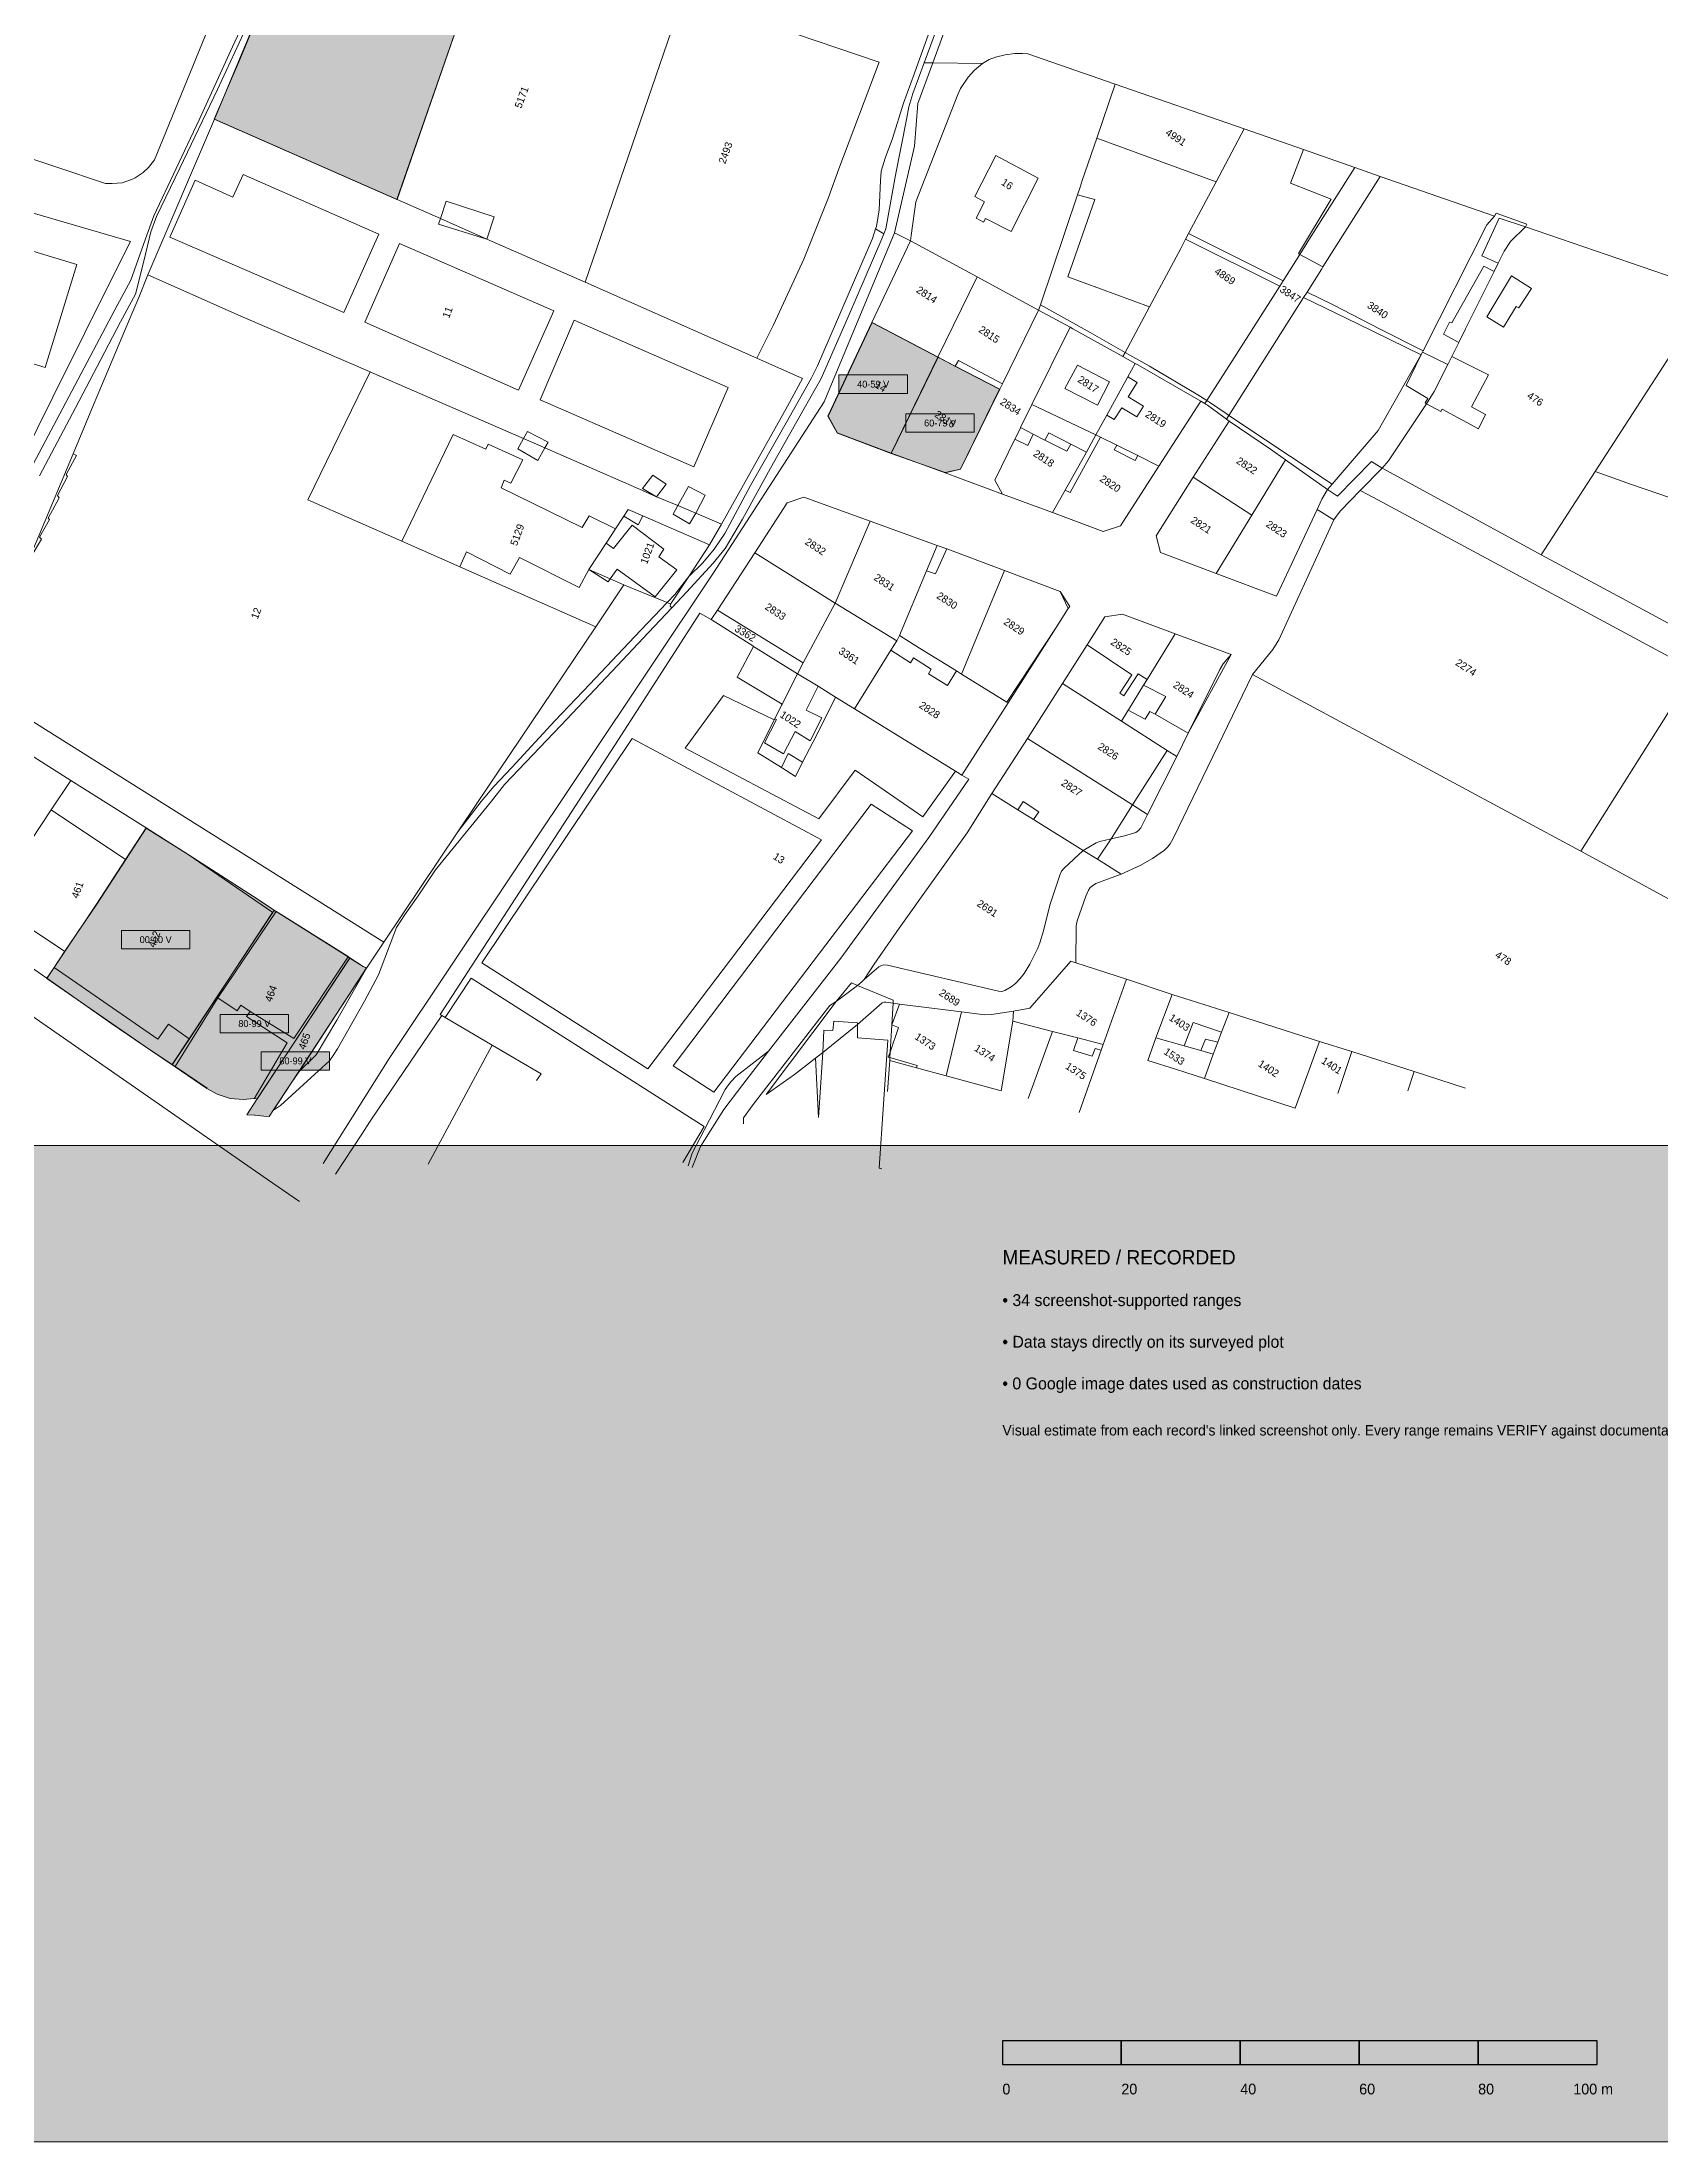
# Model space of a CAD drawing. Header units: metres. Extents: x -334141 to -333355, y -28175 to -27441.
# Drawn here: x -333920.6 to -333648.5, y -28175.2 to -27822.3 of the extents above; entities that cross this region are included whole.
import ezdxf
from ezdxf.enums import TextEntityAlignment as Align

# ---------------------------------------------------------------- set-up
doc = ezdxf.new("R2010")
doc.units = ezdxf.units.M
for name, color, linetype, lineweight, true_color in [('EB-08-ERA-PARCEL-1940-1959', 7, 'CONTINUOUS', 18, 0x2b3529), ('EB-08-ERA-PARCEL-1960-1979', 7, 'CONTINUOUS', 18, 0x394536), ('EB-08-ERA-PARCEL-1980-1999', 7, 'CONTINUOUS', 18, 0x4a5a46), ('EB-08-ERA-PARCEL-2000-2010', 7, 'CONTINUOUS', 18, 0x71806b), ('EB-08-ERA-TAG-1940-59', 7, 'CONTINUOUS', 18, 0x2b3529), ('EB-08-ERA-TAG-1960-79', 7, 'CONTINUOUS', 18, 0x394536), ('EB-08-ERA-TAG-1980-99', 7, 'CONTINUOUS', 18, 0x4a5a46), ('EB-08-ERA-TAG-2000-10', 7, 'CONTINUOUS', 18, 0x71806b), ('EB-BASE-DIVIDING', 7, 'CONTINUOUS', 18, 0xc8bcac), ('EB-BASE-EASEMENTS', 7, 'CONTINUOUS', 18, 0x71806b), ('EB-BASE-ENCROACHED', 7, 'CONTINUOUS', 18, 0x725d47), ('EB-BASE-PARCEL-NUMBERS', 7, 'CONTINUOUS', 9, 0x8a8d90), ('EB-BASE-PARCELS', 7, 'CONTINUOUS', 18, 0x8a8d90), ('EB-BASE-SECTIONS', 7, 'CONTINUOUS', 9, 0xded8cf), ('EB-BASE-SHEETS', 7, 'CONTINUOUS', 9, 0xded8cf), ('EB-BASE-STRUCTURES', 7, 'CONTINUOUS', 18, 0x4e504d), ('EB-KEY-BACKGROUND', 7, 'CONTINUOUS', 0, 0xf4f2ed), ('EB-KEY-SCALE', 7, 'CONTINUOUS', 25, 0x151515), ('EB-KEY-TEXT', 7, 'CONTINUOUS', 13, 0x151515)]:
    doc.layers.add(name, color=color, linetype=linetype, lineweight=lineweight, true_color=true_color)
doc.styles.add('OD-INTER', font='Inter.ttf')

msp = doc.modelspace()

# ---------------------------------------------------------------- hatches: boundary and pattern name
at = {"layer": 'EB-08-ERA-PARCEL-1940-1959', "transparency": 33554656}
msp.add_hatch(color=256, dxfattribs=at).paths.add_polyline_path([(-333781.02, -27869.42), (-333769.93, -27875.25), (-333777.81, -27891.41), (-333786.86, -27887.98), (-333788.43, -27885.15), (-333781.02, -27869.42)])
at = {"layer": 'EB-08-ERA-PARCEL-1960-1979', "transparency": 33554656}
msp.add_hatch(color=256, dxfattribs=at).paths.add_polyline_path([(-333777.81, -27891.41), (-333769.93, -27875.25), (-333767.02, -27876.8), (-333759.57, -27880.62), (-333766.15, -27894.04), (-333768.76, -27894.61), (-333777.81, -27891.41)])
at = {"layer": 'EB-08-ERA-PARCEL-1980-1999', "transparency": 33554656}
for points in [[(-333869.12, -27975.99), (-333868.85, -27976.22), (-333884.41, -27999.87), (-333884.96, -27999.85), (-333886.73, -28000.01), (-333888.94, -27999.82), (-333891.14, -27999.08), (-333892.86, -27998.13), (-333898.2, -27994.5), (-333898.74, -27994.15), (-333895.81, -27989.81), (-333881.82, -27968.55), (-333881.53, -27968.23), (-333881.26, -27968.35), (-333869.12, -27975.99)], [(-333868.85, -27976.22), (-333866.59, -27977.63), (-333866.04, -27977.88), (-333877.49, -27995.45), (-333878.57, -27997.08), (-333881.7, -28001.74), (-333882.38, -28002.83), (-333883.31, -28002.8), (-333884.78, -28002.64), (-333884.88, -28002.63), (-333886.17, -28002.59), (-333884.41, -27999.87), (-333868.85, -27976.22)]]:
    msp.add_hatch(color=256, dxfattribs=at).paths.add_polyline_path(points)
at = {"layer": 'EB-08-ERA-PARCEL-2000-2010', "transparency": 33554656}
for points in [[(-333845.26, -27803.66), (-333860.93, -27848.73), (-333891.65, -27835.21), (-333887.51, -27825.59), (-333878.31, -27803.49), (-333875.28, -27796.38), (-333874.16, -27793.64), (-333845.26, -27803.66)], [(-333896.01, -27958.83), (-333885.06, -27965.88), (-333881.53, -27968.23), (-333881.82, -27968.55), (-333895.81, -27989.81), (-333898.74, -27994.15), (-333902.36, -27991.69), (-333908.87, -27987.24), (-333919.8, -27979.64), (-333918.53, -27977.8), (-333916.77, -27975.09), (-333911.4, -27967.17), (-333906.5, -27959.68), (-333903.08, -27954.37), (-333896.01, -27958.83)]]:
    msp.add_hatch(color=256, dxfattribs=at).paths.add_polyline_path(points)
at = {"layer": 'EB-08-ERA-TAG-1940-59', "transparency": 33554687}
msp.add_hatch(color=256, dxfattribs=at).paths.add_polyline_path([(-333786.59, -27881.32), (-333775.09, -27881.32), (-333775.09, -27878.22), (-333786.59, -27878.22)])
at = {"layer": 'EB-08-ERA-TAG-1960-79', "transparency": 33554687}
msp.add_hatch(color=256, dxfattribs=at).paths.add_polyline_path([(-333775.33, -27887.85), (-333763.83, -27887.85), (-333763.83, -27884.75), (-333775.33, -27884.75)])
at = {"layer": 'EB-08-ERA-TAG-1980-99', "transparency": 33554687}
for points in [[(-333890.65, -27988.79), (-333879.15, -27988.79), (-333879.15, -27985.69), (-333890.65, -27985.69)], [(-333883.75, -27995.06), (-333872.25, -27995.06), (-333872.25, -27991.96), (-333883.75, -27991.96)]]:
    msp.add_hatch(color=256, dxfattribs=at).paths.add_polyline_path(points)
at = {"layer": 'EB-08-ERA-TAG-2000-10', "transparency": 33554687}
msp.add_hatch(color=256, dxfattribs=at).paths.add_polyline_path([(-333907.24, -27974.68), (-333895.74, -27974.68), (-333895.74, -27971.58), (-333907.24, -27971.58)])
at = {"layer": 'EB-KEY-BACKGROUND', "transparency": 33554687}
msp.add_hatch(color=256, dxfattribs=at).paths.add_polyline_path([(-334064.11, -28007.72), (-333479.11, -28007.72), (-333479.11, -28175.22), (-334064.11, -28175.22)])
at = {"layer": 'EB-KEY-SCALE', "transparency": 33554687}
for points in [[(-333759.11, -28162.22), (-333739.11, -28162.22), (-333739.11, -28158.22), (-333759.11, -28158.22)], [(-333719.11, -28162.22), (-333699.11, -28162.22), (-333699.11, -28158.22), (-333719.11, -28158.22)], [(-333679.11, -28162.22), (-333659.11, -28162.22), (-333659.11, -28158.22), (-333679.11, -28158.22)]]:
    msp.add_hatch(color=256, dxfattribs=at).paths.add_polyline_path(points)

# ---------------------------------------------------------------- linework, layer by layer
at = {"layer": 'EB-08-ERA-PARCEL-1940-1959'}
msp.add_lwpolyline([(-333781.02, -27869.42), (-333769.93, -27875.25), (-333777.81, -27891.41), (-333786.86, -27887.98), (-333788.43, -27885.15), (-333781.02, -27869.42)], close=True, dxfattribs=at)
at = {"layer": 'EB-08-ERA-PARCEL-1960-1979'}
msp.add_lwpolyline([(-333777.81, -27891.41), (-333769.93, -27875.25), (-333767.02, -27876.8), (-333759.57, -27880.62), (-333766.15, -27894.04), (-333768.76, -27894.61), (-333777.81, -27891.41)], close=True, dxfattribs=at)
at = {"layer": 'EB-08-ERA-PARCEL-1980-1999'}
for points in [[(-333869.12, -27975.99), (-333868.85, -27976.22), (-333884.41, -27999.87), (-333884.96, -27999.85), (-333886.73, -28000.01), (-333888.94, -27999.82), (-333891.14, -27999.08), (-333892.86, -27998.13), (-333898.2, -27994.5), (-333898.74, -27994.15), (-333895.81, -27989.81), (-333881.82, -27968.55), (-333881.53, -27968.23), (-333881.26, -27968.35), (-333869.12, -27975.99)], [(-333868.85, -27976.22), (-333866.59, -27977.63), (-333866.04, -27977.88), (-333877.49, -27995.45), (-333878.57, -27997.08), (-333881.7, -28001.74), (-333882.38, -28002.83), (-333883.31, -28002.8), (-333884.78, -28002.64), (-333884.88, -28002.63), (-333886.17, -28002.59), (-333884.41, -27999.87), (-333868.85, -27976.22)]]:
    msp.add_lwpolyline(points, close=True, dxfattribs=at)
at = {"layer": 'EB-08-ERA-PARCEL-2000-2010'}
for points in [[(-333845.26, -27803.66), (-333860.93, -27848.73), (-333891.65, -27835.21), (-333887.51, -27825.59), (-333878.31, -27803.49), (-333875.28, -27796.38), (-333874.16, -27793.64), (-333845.26, -27803.66)], [(-333896.01, -27958.83), (-333885.06, -27965.88), (-333881.53, -27968.23), (-333881.82, -27968.55), (-333895.81, -27989.81), (-333898.74, -27994.15), (-333902.36, -27991.69), (-333908.87, -27987.24), (-333919.8, -27979.64), (-333918.53, -27977.8), (-333916.77, -27975.09), (-333911.4, -27967.17), (-333906.5, -27959.68), (-333903.08, -27954.37), (-333896.01, -27958.83)]]:
    msp.add_lwpolyline(points, close=True, dxfattribs=at)
at = {"layer": 'EB-08-ERA-TAG-1940-59'}
msp.add_lwpolyline([(-333786.59, -27881.32), (-333775.09, -27881.32), (-333775.09, -27878.22), (-333786.59, -27878.22)], close=True, dxfattribs=at)
at = {"layer": 'EB-08-ERA-TAG-1960-79'}
msp.add_lwpolyline([(-333775.33, -27887.85), (-333763.83, -27887.85), (-333763.83, -27884.75), (-333775.33, -27884.75)], close=True, dxfattribs=at)
at = {"layer": 'EB-08-ERA-TAG-1980-99'}
for points in [[(-333890.65, -27988.79), (-333879.15, -27988.79), (-333879.15, -27985.69), (-333890.65, -27985.69)], [(-333883.75, -27995.06), (-333872.25, -27995.06), (-333872.25, -27991.96), (-333883.75, -27991.96)]]:
    msp.add_lwpolyline(points, close=True, dxfattribs=at)
at = {"layer": 'EB-08-ERA-TAG-2000-10'}
msp.add_lwpolyline([(-333907.24, -27974.68), (-333895.74, -27974.68), (-333895.74, -27971.58), (-333907.24, -27971.58)], close=True, dxfattribs=at)
at = {"layer": 'EB-BASE-DIVIDING'}
for points in [[(-333922.09, -27893.2), (-333915.58, -27880.93), (-333908.37, -27867.28), (-333905.64, -27862.26), (-333903.19, -27855.35), (-333901.79, -27851.46), (-333898.06, -27843.51), (-333894.2, -27835.32), (-333888.57, -27823.07), (-333884.46, -27814.29)], [(-333780.42, -27853.68), (-333780.29, -27853.29), (-333779.81, -27850.49), (-333779.6, -27845.59), (-333779.47, -27843.96), (-333778.84, -27841.76), (-333777.6, -27838.5), (-333775.72, -27832.54), (-333773.91, -27827.47), (-333773.28, -27825.75), (-333770.63, -27818.5), (-333769.61, -27818.64), (-333772.24, -27825.76)], [(-333886.73, -27820.83), (-333891.12, -27830.22), (-333897.43, -27843.45), (-333901.35, -27851.58), (-333902.28, -27854.15), (-333903.49, -27859.11), (-333904.9, -27864.66), (-333907.4, -27869.31), (-333910.73, -27875.63), (-333914.99, -27883.74), (-333921.03, -27895.19)], [(-333772.24, -27825.76), (-333774.16, -27830.94), (-333774.82, -27833.14), (-333775.21, -27835.27), (-333777.08, -27844.63), (-333778.73, -27853.68), (-333779.05, -27854.48)], [(-333772.24, -27825.76), (-333770.82, -27825.78)], [(-333770.82, -27825.78), (-333762.45, -27825.88)], [(-333671.14, -27853.31), (-333670.95, -27852.89), (-333676.08, -27851.02), (-333676.35, -27851.52)], [(-333779.05, -27854.48), (-333779.39, -27855.35), (-333784.81, -27867.94), (-333789.61, -27878.82), (-333792.45, -27883.86), (-333798.08, -27893.86), (-333802.83, -27902.44), (-333805.75, -27907.41), (-333807.73, -27909.85), (-333812.22, -27914.71), (-333814.7, -27917.34)], [(-333811.86, -27912.12), (-333809.5, -27909.78), (-333807.57, -27907.48), (-333805.77, -27904.89), (-333801.48, -27896.8), (-333795.45, -27886.24), (-333791.24, -27878.82), (-333790.21, -27876.69), (-333783.97, -27862.29), (-333780.94, -27855.27), (-333780.42, -27853.68)], [(-333780.42, -27853.68), (-333779.05, -27854.48)], [(-333698.96, -27897.64), (-333695.26, -27893.88)], [(-333706.2, -27900.83), (-333703.36, -27902.57)], [(-333814.7, -27917.34), (-333818.61, -27921.51), (-333824.7, -27928), (-333833.38, -27937.12), (-333842.84, -27947.08), (-333845.04, -27949.83), (-333854.45, -27961.42), (-333857.35, -27965.74), (-333859.55, -27968.87), (-333860.97, -27971.11), (-333864.02, -27979.07), (-333866.38, -27983.48), (-333870.93, -27991.51), (-333871.62, -27992.59), (-333872.28, -27993.48), (-333873.47, -27994.6), (-333880.5, -28001.02), (-333881.66, -28001.8)], [(-333815.49, -27916.48), (-333820.96, -27922.24), (-333828.48, -27930.2), (-333834.35, -27936.34), (-333841.6, -27944.22), (-333844.61, -27947.39), (-333846.73, -27949.9), (-333850.68, -27954.99)], [(-333814.9, -27916.72), (-333814.95, -27917.09), (-333814.7, -27917.34)], [(-333877.51, -27995.45), (-333874.48, -27992.48), (-333871.04, -27986.68), (-333866.04, -27977.92)]]:
    msp.add_lwpolyline(points, dxfattribs=at)
at = {"layer": 'EB-BASE-EASEMENTS'}
for points in [[(-333728.32, -27855.41), (-333712.45, -27863.28)], [(-333711.88, -27862.39), (-333727.79, -27854.42)], [(-333738.47, -27874.42), (-333744.34, -27871.06), (-333752.72, -27866.42)], [(-333708.45, -27865.18), (-333699.32, -27869.61), (-333688.71, -27874.85)], [(-333688.34, -27874.15), (-333695.57, -27870.5), (-333703.47, -27866.46), (-333707.88, -27864.28)], [(-333724.75, -27882.53), (-333726.23, -27881.54), (-333734.35, -27876.76), (-333738.47, -27874.42)], [(-333721.01, -27885.04), (-333721.27, -27884.85), (-333721.5, -27884.7), (-333724.3, -27882.82), (-333724.51, -27882.68), (-333724.75, -27882.53)], [(-333753.93, -27888.19), (-333756.04, -27887.06)], [(-333703.67, -27896.58), (-333710.66, -27891.91), (-333721.01, -27885.04)], [(-333747.62, -27889.85), (-333751.28, -27887.93), (-333751.97, -27889.16)], [(-333811.86, -27912.12), (-333814.21, -27915.1), (-333815.49, -27916.48)], [(-333733.41, -27935.23), (-333734.29, -27934.78), (-333735.11, -27936.08), (-333737.96, -27934.54)], [(-333818.74, -27994.86), (-333789.51, -27956.37), (-333821.35, -27939.34), (-333846.67, -27977.03)], [(-333881.22, -27968.38), (-333891.01, -27982.92)], [(-333869.12, -27976.04), (-333878.26, -27989.72), (-333885.61, -27985.23)], [(-333846.67, -27977.03), (-333818.74, -27994.86)]]:
    msp.add_lwpolyline(points, dxfattribs=at)
at = {"layer": 'EB-BASE-ENCROACHED'}
for points in [[(-333671.14, -27853.31), (-333675.57, -27851.87), (-333678.47, -27858.2), (-333675.74, -27859.45)], [(-333682.36, -27872.75), (-333684.93, -27871.38), (-333683.91, -27869.32), (-333683.54, -27869.48), (-333678.13, -27859.91), (-333676.43, -27860.84)], [(-333787.05, -27983.52), (-333784.49, -27980.4), (-333783.48, -27980.83)], [(-333783.48, -27980.83), (-333777.48, -27983.33), (-333777.49, -27983.8)], [(-333798.82, -27999.18), (-333787.05, -27983.52)]]:
    msp.add_lwpolyline(points, dxfattribs=at)
at = {"layer": 'EB-BASE-PARCELS'}
for points in [[(-333875.31, -27796.41), (-333878.32, -27803.48), (-333887.55, -27825.54), (-333891.62, -27835.24)], [(-333985.12, -27820.81), (-333909.94, -27846.02), (-333908.81, -27846.05), (-333907.11, -27845.94), (-333905.39, -27845.33), (-333904.92, -27845.11), (-333903.61, -27844.19), (-333902.7, -27843.35), (-333901.7, -27842.05), (-333885.13, -27801.63), (-333887.08, -27801.05), (-333886.71, -27800)], [(-333860.89, -27848.73), (-333845.26, -27803.63)], [(-333812.81, -27814.56), (-333829.29, -27862.64)], [(-333800.38, -27875.41), (-333797.59, -27869.77), (-333792.48, -27858.75), (-333788.36, -27848.42), (-333786.59, -27843.55), (-333779.85, -27825.67), (-333807.61, -27816.25), (-333812.81, -27814.56)], [(-333774.55, -27855.67), (-333774.43, -27854.76), (-333773.64, -27849.11), (-333766.63, -27831.1), (-333766.14, -27830.09), (-333764.87, -27828.15), (-333763.82, -27827), (-333762.45, -27825.88)], [(-333762.45, -27825.88), (-333761.34, -27825.22), (-333760.26, -27824.8), (-333758.64, -27824.4), (-333757.01, -27824.21), (-333755.72, -27824.17), (-333754.86, -27824.22)], [(-333740.15, -27829.35), (-333754.86, -27824.22)], [(-333740.15, -27829.35), (-333743.24, -27838.4)], [(-333718.46, -27836.87), (-333740.15, -27829.35)], [(-333986.87, -27832.13), (-333905.72, -27855.79), (-333908.84, -27862.01), (-333913.39, -27871.14), (-333918.76, -27881.94), (-333923.98, -27892.51)], [(-333891.62, -27835.24), (-333902.79, -27861.4)], [(-333891.62, -27835.24), (-333860.89, -27848.73)], [(-333718.46, -27836.87), (-333723.18, -27845.74)], [(-333708.46, -27840.35), (-333718.46, -27836.87)], [(-333743.24, -27838.4), (-333745.67, -27845.51), (-333746.06, -27846.67), (-333746.5, -27847.94)], [(-333699.84, -27843.35), (-333708.46, -27840.35)], [(-333709.07, -27857.95), (-333707.45, -27855.32), (-333699.84, -27843.35)], [(-333705.2, -27860.04), (-333695.6, -27844.85)], [(-333695.6, -27844.85), (-333699.84, -27843.35)], [(-333676.35, -27851.52), (-333695.6, -27844.85)], [(-333860.89, -27848.73), (-333853.62, -27851.93)], [(-333746.5, -27847.94), (-333752.72, -27866.42)], [(-333723.18, -27845.74), (-333727.79, -27854.42)], [(-333853.62, -27851.93), (-333845.81, -27855.37)], [(-333688.34, -27874.15), (-333677.65, -27852.98), (-333676.35, -27851.52)], [(-333845.81, -27855.37), (-333829.29, -27862.64)], [(-333781.05, -27869.39), (-333774.55, -27855.67)], [(-333728.32, -27855.41), (-333729.13, -27856.95), (-333734.38, -27866.76)], [(-333727.79, -27854.42), (-333728.32, -27855.41)], [(-333671.14, -27853.31), (-333673.65, -27855.8), (-333674.73, -27857.41), (-333675.74, -27859.45)], [(-333639.74, -27864.08), (-333671.14, -27853.31)], [(-333711.88, -27862.39), (-333709.07, -27857.95)], [(-333675.74, -27859.45), (-333676.43, -27860.84)], [(-333902.79, -27861.4), (-333904.32, -27865.19), (-333905.83, -27868.74), (-333911.06, -27881.12), (-333912.23, -27883.93), (-333915.39, -27891.47)], [(-333902.79, -27861.4), (-333886.75, -27868.48), (-333865.43, -27877.72)], [(-333829.29, -27862.64), (-333800.38, -27875.41)], [(-333769.98, -27875.24), (-333763.34, -27861.74)], [(-333712.45, -27863.28), (-333711.88, -27862.39)], [(-333707.88, -27864.28), (-333705.41, -27860.38), (-333705.2, -27860.04)], [(-333676.43, -27860.84), (-333679.62, -27867.23), (-333681.24, -27870.47), (-333682.36, -27872.75)], [(-333752.72, -27866.42), (-333752.78, -27866.58), (-333753.03, -27867.32)], [(-333724.75, -27882.53), (-333720.11, -27875.34), (-333712.45, -27863.28)], [(-333721.01, -27885.04), (-333708.45, -27865.18)], [(-333708.45, -27865.18), (-333707.88, -27864.28)], [(-333659.45, -27894.46), (-333639.74, -27864.08)], [(-333781.05, -27869.39), (-333788.45, -27885.12), (-333786.9, -27887.92), (-333777.8, -27891.36)], [(-333769.98, -27875.24), (-333781.05, -27869.39)], [(-333759.11, -27879.71), (-333753.03, -27867.32)], [(-333734.38, -27866.76), (-333738.47, -27874.42)], [(-333754.14, -27883.16), (-333747.74, -27870.18)], [(-333682.36, -27872.75), (-333683.54, -27875.11)], [(-333806.34, -27903.28), (-333795.25, -27883.45), (-333792.71, -27878.82), (-333800.38, -27875.41)], [(-333769.98, -27875.24), (-333777.8, -27891.36)], [(-333769.98, -27875.24), (-333767.06, -27876.74)], [(-333767.06, -27876.74), (-333759.56, -27880.61)], [(-333738.47, -27874.42), (-333738.85, -27875.12)], [(-333737.99, -27878.52), (-333736.78, -27876.27)], [(-333703.67, -27896.58), (-333695.91, -27887.53), (-333688.73, -27874.9), (-333688.71, -27874.85)], [(-333688.71, -27874.85), (-333688.62, -27874.7), (-333688.46, -27874.38)], [(-333688.46, -27874.38), (-333688.34, -27874.15)], [(-333684.22, -27876.48), (-333686.48, -27881.02), (-333687.82, -27883.05)], [(-333683.54, -27875.11), (-333684.22, -27876.48)], [(-333860.09, -27906.18), (-333875.93, -27899.18), (-333865.43, -27877.72)], [(-333865.43, -27877.72), (-333865.18, -27877.83), (-333839.65, -27888.88)], [(-333768.74, -27894.67), (-333766.14, -27894.03), (-333759.56, -27880.61)], [(-333759.56, -27880.61), (-333759.11, -27879.71)], [(-333737.99, -27878.52), (-333741.55, -27884.97)], [(-333754.14, -27883.16), (-333756.04, -27887.06)], [(-333754.14, -27883.16), (-333743.37, -27888.29)], [(-333732.8, -27893.56), (-333725.73, -27882.61)], [(-333725.06, -27883.01), (-333724.75, -27882.53)], [(-333687.82, -27883.05), (-333694.17, -27892.67), (-333695.26, -27893.88)], [(-333756.04, -27887.06), (-333756.08, -27887.15), (-333757, -27889.02)], [(-333741.55, -27884.97), (-333743.37, -27888.29)], [(-333727.02, -27895.42), (-333721, -27885.99)], [(-333721.4, -27885.65), (-333721.01, -27885.04)], [(-333839.65, -27888.88), (-333836.03, -27890.46)], [(-333836.03, -27890.46), (-333820.66, -27897.18), (-333817.26, -27898.68)], [(-333757, -27889.02), (-333760.36, -27895.9), (-333759.12, -27898.24)], [(-333744.99, -27891.2), (-333748.55, -27897.58)], [(-333743.37, -27888.29), (-333744.99, -27891.2)], [(-333743.37, -27888.29), (-333742.63, -27888.66)], [(-333742.63, -27888.66), (-333739.89, -27890.01)], [(-333739.89, -27890.01), (-333736.36, -27891.78)], [(-333915.39, -27891.47), (-333921.16, -27905.24), (-333930.72, -27927.89), (-333933.66, -27935.07)], [(-333777.8, -27891.36), (-333768.74, -27894.67)], [(-333768.74, -27894.67), (-333759.12, -27898.24)], [(-333750.67, -27901.33), (-333742.15, -27904.55), (-333739.24, -27903.56), (-333732.8, -27893.56)], [(-333736.36, -27891.78), (-333732.8, -27893.56)], [(-333717.16, -27901.77), (-333711.51, -27892.48)], [(-333659.45, -27894.46), (-333668.49, -27908.43)], [(-333629.03, -27904.94), (-333653.32, -27896.61), (-333659.45, -27894.46)], [(-333750.67, -27901.33), (-333759.12, -27898.24)], [(-333748.55, -27897.58), (-333750.67, -27901.33)], [(-333723.17, -27911.57), (-333732.54, -27908.08), (-333733.25, -27905.24), (-333727.02, -27895.42)], [(-333717.16, -27901.77), (-333727.02, -27895.42)], [(-333706.2, -27900.83), (-333705.37, -27899.07), (-333704.46, -27897.49)], [(-333704.46, -27897.49), (-333703.67, -27896.58)], [(-333703.36, -27902.57), (-333703.31, -27902.46), (-333702.25, -27901.04), (-333698.96, -27897.64)], [(-333698.96, -27897.64), (-333696.71, -27898.84), (-333642.69, -27927.91)], [(-333822.79, -27901.98), (-333822.04, -27900.82), (-333819.58, -27901.89)], [(-333817.26, -27898.68), (-333813.69, -27900.18)], [(-333813.69, -27900.18), (-333810.68, -27901.45)], [(-333810.68, -27901.45), (-333806.34, -27903.28)], [(-333781.37, -27902.79), (-333792.51, -27898.78), (-333795.28, -27899.71), (-333800.75, -27908.14)], [(-333723.17, -27911.57), (-333713.03, -27915.4), (-333706.2, -27900.83)], [(-333717.16, -27901.77), (-333723.17, -27911.57)], [(-333825.72, -27906.47), (-333824.17, -27904.1)], [(-333824.17, -27904.1), (-333822.79, -27901.98)], [(-333819.58, -27901.89), (-333808.34, -27906.78)], [(-333806.34, -27903.28), (-333808.34, -27906.78)], [(-333787.22, -27916.55), (-333781.37, -27902.79)], [(-333781.37, -27902.79), (-333770.07, -27906.87)], [(-333717.07, -27928.58), (-333713.63, -27924.34), (-333712.63, -27922.74), (-333703.36, -27902.57)], [(-333850.34, -27910.48), (-333860.09, -27906.18)], [(-333828.64, -27910.94), (-333825.72, -27906.47)], [(-333808.34, -27906.78), (-333811.86, -27912.12)], [(-333800.75, -27908.14), (-333807.02, -27917.77)], [(-333800.75, -27908.14), (-333787.22, -27916.55)], [(-333770.07, -27906.87), (-333771.85, -27911.16)], [(-333770.07, -27906.87), (-333768.48, -27907.46)], [(-333768.48, -27907.46), (-333758.75, -27911.08)], [(-333827.5, -27920.57), (-333850.34, -27910.48)], [(-333825.07, -27912.49), (-333828.64, -27910.94)], [(-333811.86, -27912.12), (-333814.9, -27916.72)], [(-333771.85, -27911.16), (-333776.42, -27922.03)], [(-333758.75, -27911.08), (-333762.49, -27920.08)], [(-333758.75, -27911.08), (-333749.39, -27914.62)], [(-333827.5, -27920.57), (-333822.76, -27913.5)], [(-333822.76, -27913.5), (-333825.07, -27912.49)], [(-333821.71, -27913.93), (-333822.76, -27913.5)], [(-333815.49, -27916.48), (-333821.71, -27913.93)], [(-333749.39, -27914.62), (-333747.78, -27917.11), (-333748.03, -27917.5)], [(-333853.35, -27985.87), (-333853.63, -27985.71), (-333824.26, -27940.44), (-333809.99, -27918.24), (-333808.08, -27919.31)], [(-333814.9, -27916.72), (-333815.49, -27916.48)], [(-333807.02, -27917.77), (-333808.08, -27919.31)], [(-333808.08, -27919.31), (-333801.06, -27923.77), (-333800.94, -27923.84)], [(-333807.02, -27917.77), (-333792.59, -27926.61)], [(-333787.22, -27916.55), (-333792.59, -27926.61)], [(-333776.88, -27922.9), (-333787.22, -27916.55)], [(-333748.03, -27917.5), (-333750.04, -27920.66)], [(-333730.07, -27921.72), (-333738.92, -27918.42), (-333741.87, -27918.86), (-333744.83, -27923.56)], [(-333850.68, -27954.99), (-333847.38, -27950.06), (-333831.05, -27925.88), (-333827.5, -27920.57)], [(-333776.88, -27922.9), (-333777.87, -27924.49)], [(-333776.42, -27922.03), (-333776.88, -27922.9)], [(-333776.42, -27922.03), (-333773.03, -27924.13), (-333766.85, -27927.95)], [(-333762.49, -27920.08), (-333765.97, -27928.49)], [(-333750.04, -27920.66), (-333758.15, -27933.33)], [(-333734.79, -27929.4), (-333730.07, -27921.72)], [(-333730.07, -27921.72), (-333720.64, -27925.22)], [(-333800.94, -27923.84), (-333793.57, -27928.47)], [(-333777.87, -27924.49), (-333783.96, -27934.32)], [(-333744.83, -27923.56), (-333749.01, -27930.06)], [(-333720.64, -27925.22), (-333721.38, -27926.05), (-333721.96, -27926.8), (-333722.53, -27927.75), (-333727.86, -27938.41)], [(-333793.57, -27928.47), (-333796.16, -27933.57)], [(-333792.59, -27926.61), (-333793.57, -27928.47)], [(-333793.57, -27928.47), (-333790.07, -27930.55)], [(-333766.85, -27927.95), (-333765.97, -27928.49)], [(-333758.39, -27933.19), (-333765.97, -27928.49)], [(-333717.07, -27928.58), (-333726.22, -27947.57), (-333730.37, -27956.11), (-333730.89, -27957.02), (-333731.33, -27957.6), (-333731.83, -27958.08), (-333733.87, -27959.5), (-333735.95, -27960.68), (-333739.16, -27962.11)], [(-333735.38, -27930.36), (-333734.79, -27929.4)], [(-333661.85, -27958.27), (-333717.07, -27928.58)], [(-333642.69, -27927.91), (-333661.85, -27958.27)], [(-333796.16, -27933.57), (-333796.24, -27933.73), (-333797.38, -27935.99)], [(-333790.07, -27930.55), (-333787.17, -27932.38)], [(-333788.42, -27934.88), (-333787.17, -27932.38)], [(-333787.17, -27932.38), (-333783.96, -27934.32)], [(-333765.93, -27945.49), (-333758.15, -27933.33)], [(-333758.15, -27933.33), (-333758.39, -27933.19)], [(-333754.89, -27939.3), (-333749.01, -27930.06)], [(-333749.01, -27930.06), (-333739.1, -27936.39)], [(-333737.96, -27934.54), (-333737.92, -27934.49), (-333735.38, -27930.36)], [(-333933.22, -27935.35), (-333932.92, -27935.53), (-333915.78, -27946.38)], [(-333797.47, -27936.16), (-333797.58, -27936.39), (-333800.25, -27941.74), (-333796.24, -27944.2)], [(-333797.38, -27935.99), (-333797.47, -27936.16)], [(-333792.7, -27943.31), (-333790.93, -27939.89), (-333788.42, -27934.88)], [(-333783.96, -27934.32), (-333767, -27944.82)], [(-333739.1, -27936.39), (-333737.96, -27934.54)], [(-333731.39, -27941.33), (-333739.1, -27936.39)], [(-333760.89, -27948.58), (-333754.89, -27939.3)], [(-333737.24, -27950.46), (-333754.89, -27939.3)], [(-333727.86, -27938.41), (-333729.79, -27942.35)], [(-333796.24, -27944.2), (-333793.88, -27945.71), (-333792.7, -27943.31)], [(-333734.69, -27952.08), (-333729.79, -27942.35)], [(-333729.79, -27942.35), (-333731.39, -27941.33)], [(-333915.78, -27946.38), (-333919.04, -27951.29)], [(-333915.78, -27946.38), (-333903.11, -27954.36)], [(-333765.93, -27945.49), (-333764.75, -27946.15), (-333771.49, -27955.94), (-333786.28, -27976.27), (-333798.44, -27991.87)], [(-333767, -27944.82), (-333766.73, -27944.99), (-333765.93, -27945.49)], [(-333782.34, -27979.84), (-333780.68, -27977.23), (-333776.49, -27971.22), (-333765.04, -27955.2), (-333760.89, -27948.58)], [(-333756.53, -27951.29), (-333760.89, -27948.58)], [(-333734.69, -27952.08), (-333737.24, -27950.46)], [(-333919.04, -27951.29), (-333929.33, -27966.78)], [(-333906.54, -27959.65), (-333903.11, -27954.36)], [(-333903.11, -27954.36), (-333896.01, -27958.81)], [(-333753.88, -27952.94), (-333756.53, -27951.29)], [(-333745.51, -27958.12), (-333753.88, -27952.94)], [(-333734.69, -27952.08), (-333735.85, -27954.36), (-333736.21, -27954.78), (-333736.66, -27955.1), (-333738.58, -27955.68), (-333740.81, -27956.17)], [(-333863.14, -27973.58), (-333850.68, -27954.99)], [(-333745.51, -27958.12), (-333748.73, -27961.14), (-333749.16, -27961.63), (-333749.46, -27962.31), (-333751.11, -27967.31), (-333752.22, -27971.65), (-333752.84, -27973.65), (-333753.17, -27974.55), (-333754.52, -27977.28), (-333755.47, -27978.81), (-333756.1, -27979.64), (-333756.88, -27980.48), (-333757.61, -27981.05), (-333758.68, -27981.67), (-333759.19, -27981.82), (-333759.79, -27981.81), (-333778.45, -27977.41), (-333779.04, -27977.39), (-333779.43, -27977.46), (-333779.89, -27977.71), (-333782.34, -27979.84)], [(-333740.81, -27956.17), (-333742.71, -27956.61), (-333743.32, -27956.85), (-333745.51, -27958.12)], [(-333743.11, -27959.63), (-333745.51, -27958.12)], [(-333661.85, -27958.27), (-333639.36, -27970.5)], [(-333916.74, -27975.1), (-333911.42, -27967.15), (-333906.54, -27959.65)], [(-333896.01, -27958.81), (-333885.05, -27965.88), (-333881.54, -27968.18)], [(-333739.16, -27962.11), (-333743.11, -27959.63)], [(-333739.16, -27962.11), (-333743.39, -27963.71), (-333743.98, -27964.06), (-333744.33, -27964.38), (-333744.63, -27964.83), (-333745.08, -27965.81), (-333746.52, -27969.97), (-333746.72, -27970.79), (-333746.78, -27977.01)], [(-333895.85, -27989.78), (-333881.79, -27968.55)], [(-333881.79, -27968.55), (-333881.54, -27968.18)], [(-333881.54, -27968.18), (-333881.22, -27968.38)], [(-333881.22, -27968.38), (-333869.12, -27976.04)], [(-333932.16, -27971.04), (-333919.77, -27979.61)], [(-333918.56, -27977.82), (-333916.74, -27975.1)], [(-333866.04, -27977.92), (-333863.14, -27973.58)], [(-333919.77, -27979.61), (-333918.56, -27977.82)], [(-333884.36, -27999.83), (-333868.86, -27976.2)], [(-333877.51, -27995.45), (-333866.04, -27977.92)], [(-333869.12, -27976.04), (-333868.86, -27976.2)], [(-333868.86, -27976.2), (-333866.6, -27977.64), (-333866.04, -27977.92)], [(-333747.6, -27976.72), (-333754.48, -27984.67)], [(-333746.78, -27977.01), (-333747.6, -27976.72)], [(-333746.78, -27977.01), (-333738.25, -27979.8)], [(-333919.77, -27979.61), (-333908.87, -27987.28), (-333902.35, -27991.69), (-333898.73, -27994.14)], [(-333783.48, -27980.83), (-333787.05, -27983.52)], [(-333782.34, -27979.84), (-333782.76, -27980.2), (-333783.48, -27980.83)], [(-333738.25, -27979.8), (-333742.16, -27990.77)], [(-333730.59, -27982.35), (-333738.25, -27979.8)], [(-333733.29, -27989.65), (-333730.59, -27982.35)], [(-333730.59, -27982.35), (-333720.98, -27985.4)], [(-333853.35, -27985.87), (-333865.2, -28003.29), (-333865.55, -28003.81), (-333866.85, -28005.81), (-333871.26, -28012.56)], [(-333852.81, -27986.19), (-333853.35, -27985.87)], [(-333844.93, -27990.86), (-333852.81, -27986.19)], [(-333787.05, -27983.52), (-333788.13, -27984.18), (-333801.03, -28000.84), (-333802.62, -28003.08), (-333802.64, -28004.08)], [(-333777.49, -27983.8), (-333778.73, -27983.66), (-333779.02, -27983.66), (-333779.33, -27983.76), (-333783.47, -27987.38)], [(-333777.7, -27987.46), (-333777.49, -27983.8)], [(-333777.49, -27983.8), (-333776.4, -27983.98)], [(-333776.4, -27983.98), (-333765.97, -27985.27)], [(-333768.59, -27996), (-333765.97, -27985.27)], [(-333757.25, -27985.14), (-333760.92, -27985.7), (-333762.14, -27985.76), (-333765.97, -27985.27)], [(-333757.35, -27986.83), (-333757.25, -27985.14)], [(-333757.25, -27985.14), (-333754.48, -27984.67)], [(-333720.98, -27985.4), (-333722.24, -27988.68)], [(-333705.78, -27990.24), (-333720.98, -27985.4)], [(-333898.73, -27994.14), (-333895.85, -27989.78)], [(-333783.47, -27987.38), (-333789.31, -27992.12)], [(-333777.98, -27992.04), (-333777.7, -27987.46)], [(-333759.33, -27998.56), (-333757.35, -27986.83)], [(-333757.35, -27986.83), (-333750.67, -27988.56)], [(-333750.67, -27988.56), (-333746.44, -27989.66)], [(-333746.44, -27989.66), (-333742.16, -27990.77)], [(-333733.29, -27989.65), (-333734.66, -27993.43), (-333730, -27994.91)], [(-333728.53, -27990.99), (-333733.29, -27989.65)], [(-333722.24, -27988.68), (-333722.88, -27990.36)], [(-333844.93, -27990.86), (-333855.66, -28010.85)], [(-333844.93, -27990.86), (-333836.67, -27995.66), (-333837.44, -27996.83)], [(-333798.44, -27991.87), (-333803.91, -27996.15), (-333804.72, -27996.95), (-333805.18, -27997.53), (-333805.74, -27998.33), (-333809.23, -28005.15), (-333811.25, -28009.03), (-333811.97, -28011.14)], [(-333798.44, -27991.87), (-333802.76, -27997.49), (-333805.95, -28001.67), (-333809.9, -28007.89), (-333811.29, -28011.4)], [(-333790.51, -27993.07), (-333794.07, -27995.81), (-333798.82, -27999.18)], [(-333790.51, -27993.07), (-333789.31, -27992.12)], [(-333790.04, -28003.02), (-333790.51, -27993.07)], [(-333778.06, -27993.46), (-333778.45, -27998.68)], [(-333778.06, -27993.46), (-333778.03, -27992.96)], [(-333773.56, -27994.67), (-333778.06, -27993.46)], [(-333778.03, -27992.96), (-333777.98, -27992.04)], [(-333742.5, -27991.73), (-333746.22, -28002.16)], [(-333742.16, -27990.77), (-333742.5, -27991.73)], [(-333725.75, -27991.78), (-333728.53, -27990.99)], [(-333723.66, -27992.37), (-333725.75, -27991.78)], [(-333725.15, -27996.45), (-333723.66, -27992.37)], [(-333722.88, -27990.36), (-333723.66, -27992.37)], [(-333709.9, -28001.44), (-333705.78, -27990.24)], [(-333705.78, -27990.24), (-333700.34, -27991.95)], [(-333700.34, -27991.95), (-333702.71, -27998.98)], [(-333689.88, -27995.3), (-333700.34, -27991.95)], [(-333898.73, -27994.14), (-333898.23, -27994.47)], [(-333898.23, -27994.47), (-333892.82, -27998.1)], [(-333881.66, -28001.8), (-333878.58, -27997.08), (-333877.51, -27995.45)], [(-333768.59, -27996), (-333773.56, -27994.67)], [(-333759.33, -27998.56), (-333768.59, -27996)], [(-333730, -27994.91), (-333728.28, -27995.46)], [(-333728.28, -27995.46), (-333725.15, -27996.45)], [(-333725.15, -27996.45), (-333709.9, -28001.44)], [(-333690.94, -27998.53), (-333689.88, -27995.3)], [(-333689.88, -27995.3), (-333681.22, -27998.12)]]:
    msp.add_lwpolyline(points, dxfattribs=at)
at = {"layer": 'EB-BASE-SECTIONS'}
for points in [[(-333763.34, -27861.74), (-333774.55, -27855.67)], [(-333753.03, -27867.32), (-333758.28, -27864.47), (-333763.34, -27861.74)], [(-333747.74, -27870.18), (-333753.03, -27867.32)], [(-333738.85, -27875.12), (-333747.27, -27870.44), (-333747.74, -27870.18)], [(-333736.78, -27876.27), (-333738.85, -27875.12)], [(-333725.73, -27882.61), (-333736.34, -27876.51), (-333736.78, -27876.27)], [(-333725.06, -27883.01), (-333725.73, -27882.61)], [(-333721.4, -27885.65), (-333721.66, -27885.46), (-333721.89, -27885.29), (-333724.63, -27883.32), (-333724.83, -27883.18), (-333725.06, -27883.01)], [(-333721, -27885.99), (-333721.4, -27885.65)], [(-333711.51, -27892.48), (-333714, -27890.71), (-333721, -27885.99)], [(-333704.46, -27897.49), (-333711.51, -27892.48)], [(-333668.49, -27908.43), (-333675.2, -27904.82), (-333695.26, -27893.88)], [(-333640.96, -27923.25), (-333641.43, -27923), (-333655.67, -27915.33), (-333668.49, -27908.43)]]:
    msp.add_lwpolyline(points, dxfattribs=at)
at = {"layer": 'EB-BASE-SHEETS'}
for points in [[(-333770.82, -27825.78), (-333767.89, -27817.8), (-333743.01, -27731.7), (-333743.4, -27727.81)], [(-333777.28, -27854.34), (-333773.87, -27839.74), (-333773.33, -27832.6), (-333770.82, -27825.78)], [(-333873.31, -28010.77), (-333862.22, -27993.1), (-333807.7, -27911.49), (-333789.07, -27882.74), (-333777.28, -27854.34)], [(-333777.28, -27854.34), (-333774.55, -27855.67)], [(-333695.26, -27893.88), (-333697.03, -27892.78), (-333702.77, -27898.61), (-333704.46, -27897.49)], [(-334051.2, -27899.63), (-334011.34, -27927.19), (-333934.63, -27977.41), (-333882.66, -28013.43), (-333877.31, -28017.15)]]:
    msp.add_lwpolyline(points, dxfattribs=at)
at = {"layer": 'EB-BASE-STRUCTURES'}
for points in [[(-333753.11, -27845.15), (-333757.62, -27854.09), (-333761.96, -27851.94), (-333762.29, -27852.52), (-333763.51, -27851.87), (-333762.12, -27849.1), (-333763.76, -27848.21), (-333760.24, -27841.33)], [(-333760.24, -27841.33), (-333753.11, -27845.15)], [(-333723.18, -27845.74), (-333743.24, -27838.4)], [(-333708.46, -27840.35), (-333710.67, -27845.98), (-333703.84, -27848.65), (-333709.34, -27857.82), (-333709.07, -27857.95)], [(-333899.08, -27855.08), (-333894.87, -27845.46), (-333888.53, -27848.33), (-333886.77, -27844.52), (-333863.94, -27854.55), (-333869.87, -27867.73)], [(-333746.5, -27847.94), (-333743.54, -27848.75), (-333748.08, -27861.7), (-333734.38, -27866.76)], [(-333914.76, -27859.66), (-333946.79, -27849.97), (-333952.04, -27867.24), (-333920.08, -27876.94)], [(-333853.62, -27851.93), (-333853.93, -27852.85), (-333845.81, -27855.37)], [(-333845.81, -27855.37), (-333844.55, -27851.63), (-333852.63, -27848.99), (-333853.62, -27851.93)], [(-333869.87, -27867.73), (-333899.08, -27855.08)], [(-333840.48, -27880.79), (-333834.53, -27867.44), (-333860.51, -27856.14), (-333866.34, -27869.37)], [(-333709.07, -27857.95), (-333705.2, -27860.04)], [(-333920.08, -27876.94), (-333914.76, -27859.66)], [(-333673.49, -27861.57), (-333677.66, -27868.43), (-333674.84, -27870.17), (-333672.73, -27866.71), (-333672.29, -27866.96), (-333670.13, -27863.69)], [(-333670.13, -27863.69), (-333673.49, -27861.57)], [(-333866.34, -27869.37), (-333840.48, -27880.79)], [(-333831.09, -27869), (-333836.84, -27882.39)], [(-333836.84, -27882.39), (-333810.97, -27893.65), (-333805.2, -27880.3), (-333831.09, -27869)], [(-333767.06, -27876.74), (-333766.5, -27875.79), (-333759.11, -27879.71)], [(-333748.6, -27880.49), (-333746.48, -27876.58)], [(-333746.48, -27876.58), (-333741.12, -27879.36), (-333743.09, -27883.27), (-333748.6, -27880.49)], [(-333687.82, -27883.05), (-333688.01, -27882.93), (-333687.59, -27882.16), (-333691.23, -27879.99), (-333688.72, -27874.9), (-333688.46, -27874.38)], [(-333688.46, -27874.38), (-333684.22, -27876.48)], [(-333683.54, -27875.11), (-333677.35, -27878.21), (-333680.21, -27883.6), (-333677.88, -27884.87), (-333679.06, -27887.25), (-333685.15, -27883.99), (-333685.38, -27884.37), (-333687.82, -27883.05)], [(-333737.99, -27878.52), (-333736.47, -27879.46), (-333737.95, -27881.89), (-333735.38, -27883.46), (-333736.52, -27885.28), (-333739.05, -27883.74), (-333740.29, -27885.73), (-333741.55, -27884.97)], [(-333824.17, -27904.1), (-333828.58, -27901.91), (-333829.79, -27903.83), (-333843.38, -27897.18), (-333842.9, -27895.92), (-333841.75, -27896.4), (-333839.76, -27892.51), (-333845.58, -27889.83), (-333845.95, -27890.67), (-333851.46, -27888.2), (-333860.09, -27906.18)], [(-333839.65, -27888.88), (-333840.6, -27890.63), (-333837.23, -27892.57), (-333836.03, -27890.46)], [(-333836.03, -27890.46), (-333835.51, -27889.54), (-333838.97, -27887.71), (-333839.65, -27888.88)], [(-333753.93, -27888.19), (-333754.84, -27890.06), (-333757, -27889.02)], [(-333751.97, -27889.16), (-333753.93, -27888.19)], [(-333747.62, -27889.85), (-333748.25, -27891.01), (-333751.97, -27889.16)], [(-333748.55, -27897.58), (-333747.73, -27897.98), (-333742.63, -27888.66)], [(-333744.99, -27891.2), (-333747.62, -27889.85)], [(-333739.89, -27890.01), (-333740.34, -27890.82), (-333736.81, -27892.58), (-333736.36, -27891.78)], [(-333863.14, -27973.58), (-333931.4, -27930.71), (-333929.49, -27927.39), (-333929.91, -27927.13), (-333928.12, -27923.83), (-333928.45, -27923.47), (-333926.52, -27920.09), (-333927.01, -27919.83), (-333925.19, -27916.54), (-333925.56, -27916.22), (-333923.77, -27912.99), (-333924.07, -27912.83), (-333922.1, -27909.34), (-333922.58, -27909.02), (-333920.68, -27905.83), (-333921.03, -27905.46), (-333919.32, -27902.5), (-333919.54, -27902.27), (-333917.71, -27898.88), (-333918.02, -27898.49), (-333916.32, -27895.28), (-333916.54, -27894.93), (-333914.82, -27891.75), (-333915.39, -27891.47)], [(-333815.64, -27896.6), (-333817.91, -27895.07), (-333819.63, -27897.33), (-333817.26, -27898.68)], [(-333817.26, -27898.68), (-333815.64, -27896.6)], [(-333813.69, -27900.18), (-333811.9, -27896.98), (-333809.07, -27898.41), (-333810.68, -27901.45)], [(-333810.68, -27901.45), (-333811.7, -27903.22), (-333814.49, -27901.62), (-333813.69, -27900.18)], [(-333825.72, -27906.47), (-333824.49, -27907.41), (-333821.38, -27903.47), (-333816.02, -27907.52), (-333816.9, -27908.79), (-333813.83, -27910.99), (-333817.5, -27915.53), (-333823.88, -27910.85), (-333825.07, -27912.49)], [(-333819.58, -27901.89), (-333820.38, -27903.4), (-333822.79, -27901.98)], [(-333828.64, -27910.94), (-333830.26, -27913.97), (-333840.33, -27908.89), (-333841.89, -27911.69), (-333849.23, -27907.97), (-333850.34, -27910.48)], [(-333771.85, -27911.16), (-333770.36, -27911.67), (-333768.48, -27907.46)], [(-333825.07, -27912.49), (-333825.4, -27913.01), (-333828.64, -27910.94)], [(-333749.39, -27914.62), (-333748.03, -27917.5)], [(-333758.39, -27933.19), (-333750.04, -27920.66)], [(-333800.94, -27923.84), (-333803.69, -27929.04), (-333796.16, -27933.57)], [(-333766.85, -27927.95), (-333768.34, -27930.43), (-333771.53, -27928.46), (-333771.07, -27927.66), (-333774.03, -27925.75), (-333774.54, -27926.58), (-333777.87, -27924.49)], [(-333734.79, -27929.4), (-333736.27, -27928.46), (-333738.71, -27932.15), (-333739.36, -27931.7), (-333737.37, -27928.63), (-333744.83, -27923.56)], [(-333720.64, -27925.22), (-333727.86, -27938.41)], [(-333797.47, -27936.16), (-333806.01, -27932.11), (-333812.47, -27940.93), (-333789.97, -27952.84), (-333783.84, -27944.66), (-333772.48, -27952.49), (-333767, -27944.82)], [(-333790.07, -27930.55), (-333792.09, -27934.55), (-333789.46, -27935.83), (-333791.42, -27939.72), (-333793.96, -27938.13), (-333795.93, -27941.89), (-333799.11, -27940.03), (-333797.1, -27936.14), (-333797.38, -27935.99)], [(-333733.41, -27935.23), (-333731.65, -27932.28), (-333735.38, -27930.36)], [(-333727.86, -27938.41), (-333733.41, -27935.23)], [(-333796.24, -27944.2), (-333795.11, -27941.84), (-333792.7, -27943.31)], [(-333737.24, -27950.46), (-333731.39, -27941.33)], [(-333807.62, -27998.78), (-333774.23, -27954.85), (-333781.16, -27950.37), (-333814.46, -27994.33)], [(-333756.53, -27951.29), (-333755.61, -27949.92), (-333752.97, -27951.65), (-333753.88, -27952.94)], [(-333740.81, -27956.17), (-333737.24, -27950.46)], [(-333906.54, -27959.65), (-333919.04, -27951.29)], [(-333743.11, -27959.63), (-333740.81, -27956.17)], [(-333896.01, -27958.81), (-333881.79, -27968.55)], [(-333916.74, -27975.1), (-333929.33, -27966.78)], [(-333918.56, -27977.82), (-333901.12, -27989.85), (-333899.34, -27987.33), (-333895.85, -27989.78)], [(-333898.23, -27994.47), (-333891.01, -27982.92)], [(-333891.01, -27982.92), (-333887.77, -27985.07), (-333887.16, -27984.13), (-333885.61, -27985.23)], [(-333852.81, -27986.19), (-333848.43, -27979.61), (-333809.27, -28004.53), (-333812.85, -28010.58)], [(-333885.61, -27985.23), (-333886.22, -27986.06), (-333879.35, -27990.48), (-333884.95, -27999.88)], [(-333776.4, -27983.98), (-333777.7, -27987.46)], [(-333789.31, -27992.12), (-333789.12, -27988.34), (-333787.64, -27988.41), (-333787.48, -27986.81), (-333783.48, -27987.13), (-333783.47, -27987.38)], [(-333783.47, -27987.38), (-333783.45, -27989.62), (-333778.39, -27990.05), (-333779.82, -28011.56), (-333779.37, -28011.68)], [(-333777.7, -27987.46), (-333776.59, -27987.88), (-333777.98, -27992.04)], [(-333754.75, -27999.81), (-333750.67, -27988.56)], [(-333746.44, -27989.66), (-333747.17, -27991.76), (-333743.99, -27992.69), (-333743.51, -27991.41), (-333742.5, -27991.73)], [(-333728.53, -27990.99), (-333727.05, -27987.08), (-333722.24, -27988.68)], [(-333725.75, -27991.78), (-333724.98, -27989.84), (-333722.88, -27990.36)], [(-333790.04, -28003.02), (-333789.31, -27992.12)], [(-333778.03, -27992.96), (-333778.32, -27992.86), (-333777.98, -27992.04)], [(-333778.03, -27992.96), (-333773.46, -27994.29), (-333773.56, -27994.67)], [(-333814.46, -27994.33), (-333807.62, -27998.78)]]:
    msp.add_lwpolyline(points, dxfattribs=at)
at = {"layer": 'EB-KEY-SCALE'}
for points in [[(-333759.11, -28162.22), (-333739.11, -28162.22), (-333739.11, -28158.22), (-333759.11, -28158.22)], [(-333739.11, -28162.22), (-333719.11, -28162.22), (-333719.11, -28158.22), (-333739.11, -28158.22)], [(-333719.11, -28162.22), (-333699.11, -28162.22), (-333699.11, -28158.22), (-333719.11, -28158.22)], [(-333699.11, -28162.22), (-333679.11, -28162.22), (-333679.11, -28158.22), (-333699.11, -28158.22)], [(-333679.11, -28162.22), (-333659.11, -28162.22), (-333659.11, -28158.22), (-333679.11, -28158.22)]]:
    msp.add_lwpolyline(points, close=True, dxfattribs=at)
at = {"layer": 'EB-KEY-TEXT'}
msp.add_lwpolyline([(-334064.11, -28007.72), (-333479.11, -28007.72), (-333479.11, -28175.22), (-334064.11, -28175.22)], close=True, dxfattribs=at)

# ---------------------------------------------------------------- texts
at = {"layer": 'EB-08-ERA-TAG-1940-59', "true_color": 0xf4f2ed, "style": 'OD-INTER'}
msp.add_text('40-59 V', height=1.15, dxfattribs=at).set_placement((-333780.84, -27879.77), align=Align.MIDDLE_CENTER)
at = {"layer": 'EB-08-ERA-TAG-1960-79', "true_color": 0xf4f2ed, "style": 'OD-INTER'}
msp.add_text('60-79 V', height=1.15, dxfattribs=at).set_placement((-333769.58, -27886.3), align=Align.MIDDLE_CENTER)
at = {"layer": 'EB-08-ERA-TAG-1980-99', "true_color": 0xf4f2ed, "style": 'OD-INTER'}
for p in [(-333884.9, -27987.24), (-333878, -27993.51)]:
    msp.add_text('80-99 V', height=1.15, dxfattribs=at).set_placement(p, align=Align.MIDDLE_CENTER)
at = {"layer": 'EB-08-ERA-TAG-2000-10', "true_color": 0xf4f2ed, "style": 'OD-INTER'}
msp.add_text('00-10 V', height=1.15, dxfattribs=at).set_placement((-333901.49, -27973.13), align=Align.MIDDLE_CENTER)
at = {"layer": 'EB-BASE-PARCEL-NUMBERS', "style": 'OD-INTER'}
for s, rotation, p in [('5171', 69.9902, (-333840.01, -27833.51)), ('4991', 326.4553, (-333731.81, -27837.77)), ('2493', 69.9902, (-333805.72, -27842.84)), ('16', 326.4553, (-333759.42, -27846.14)), ('4869', 326.4553, (-333723.57, -27861.11)), ('2814', 326.646, (-333773.71, -27864.23)), ('3847', 326.4553, (-333712.6, -27864.13)), ('3840', 326.4553, (-333697.9, -27866.81)), ('11', 69.9902, (-333852.16, -27868.78)), ('2815', 326.646, (-333763.22, -27870.91)), ('14', 326.646, (-333780.68, -27880.18)), ('2817', 326.646, (-333746.57, -27879.29)), ('2834', 326.646, (-333759.62, -27883.04)), ('476', 326.4553, (-333671.01, -27882)), ('2816', 326.646, (-333770.63, -27885.15)), ('2819', 326.646, (-333735.21, -27885.14)), ('2818', 326.646, (-333754.04, -27891.74)), ('2822', 326.646, (-333719.9, -27892.96)), ('2820', 326.646, (-333742.86, -27895.98)), ('5129', 69.9902, (-333840.74, -27907.05)), ('2821', 326.646, (-333727.56, -27902.94)), ('2823', 326.646, (-333714.9, -27903.61)), ('1021', 69.9902, (-333818.87, -27910.13)), ('2832', 326.646, (-333792.43, -27906.57)), ('2831', 326.646, (-333780.85, -27912.57)), ('2830', 326.646, (-333770.29, -27915.64)), ('12', 69.9902, (-333884.33, -27919.36)), ('2833', 326.646, (-333799.16, -27917.49)), ('2829', 326.646, (-333759.02, -27920.01)), ('3362', 329.0444, (-333804.26, -27921.21)), ('2825', 326.646, (-333741.03, -27923.41)), ('3361', 326.646, (-333786.78, -27924.92)), ('2274', 326.646, (-333683.04, -27926.88)), ('2824', 326.646, (-333730.53, -27930.62)), ('2828', 326.646, (-333773.24, -27934.03)), ('1022', 326.646, (-333796.64, -27935.62)), ('2826', 326.646, (-333743.2, -27940.98)), ('2827', 326.646, (-333749.35, -27947.1)), ('13', 326.646, (-333797.8, -27959.45)), ('461', 69.9902, (-333914.54, -27966.3)), ('2691', 326.646, (-333763.52, -27967.37)), ('462', 69.9902, (-333901.62, -27974.57)), ('478', 326.646, (-333676.39, -27976)), ('464', 69.9902, (-333882.01, -27983.72)), ('2689', 326.646, (-333769.88, -27982.37)), ('1376', 326.646, (-333746.84, -27985.73)), ('1403', 326.646, (-333731.22, -27986.56)), ('465', 69.9902, (-333876.37, -27991.72)), ('1373', 326.646, (-333773.96, -27989.74)), ('1374', 326.646, (-333763.96, -27991.69)), ('1533', 326.646, (-333732.09, -27992.26)), ('1402', 326.646, (-333716.24, -27994.29)), ('1401', 326.646, (-333705.61, -27993.79)), ('1375', 326.646, (-333748.64, -27994.71))]:
    msp.add_text(s, height=1.25, rotation=rotation, dxfattribs=at).set_placement(p)
at = {"layer": 'EB-KEY-TEXT', "style": 'OD-INTER'}
for s, height, p in [('MEASURED / RECORDED', 2.4, (-333759.11, -28027.72)), ('0', 1.8, (-333759.11, -28167.22)), ('20', 1.8, (-333739.11, -28167.22)), ('40', 1.8, (-333719.11, -28167.22)), ('60', 1.8, (-333699.11, -28167.22)), ('80', 1.8, (-333679.11, -28167.22)), ('100 m', 1.8, (-333663.11, -28167.22))]:
    msp.add_text(s, height=height, dxfattribs=at).set_placement(p)
at = {"layer": 'EB-KEY-TEXT', "width": 265, "attachment_point": 1, "style": 'OD-INTER'}
for s, insert, char_height in [('• 34 screenshot-supported ranges', (-333759.11, -28032.72), 2), ('• Data stays directly on its surveyed plot', (-333759.11, -28039.72), 2), ('• 0 Google image dates used as construction dates', (-333759.11, -28046.72), 2), ("Visual estimate from each record's linked screenshot only. Every range remains VERIFY against documentary evidence.", (-333759.11, -28054.72), 1.75)]:
    msp.add_mtext(s, dxfattribs=dict(at, insert=insert, char_height=char_height))

doc.saveas('drawing.dxf')
